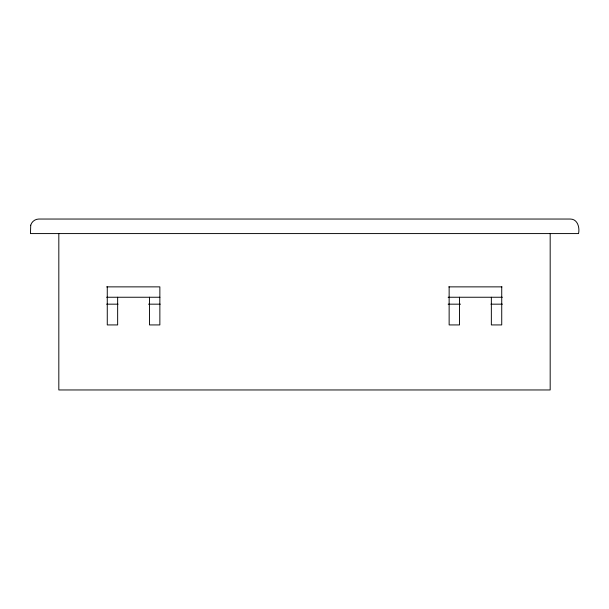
<?xml version="1.0" encoding="UTF-8"?>
<svg xmlns="http://www.w3.org/2000/svg" width="609" height="609" viewBox="0 0 609 609"><rect width="100%" height="100%" fill="white"/><g stroke="black" fill="none" stroke-linecap="round" stroke-linejoin="round"><path stroke-width="0.91" d="M106.613 286.869L159.862 286.869L159.862 324.932L149.479 324.932L149.479 297.245M448.772 286.869L501.999 286.869M106.644 297.245L159.916 297.245M448.133 297.245L502.356 297.245M106.644 304.165L118.062 304.165M148.497 304.165L160.213 304.165M448.133 304.165L460.564 304.165M490.938 304.165L502.387 304.165M550.178 233.582L550.178 389.958L58.822 389.958L58.822 233.582M501.732 286.869L501.732 324.932L491.349 324.932L491.349 297.245M459.521 297.245L459.521 324.932L449.137 324.932L449.137 286.869M117.651 297.245L117.651 324.932L107.268 324.932L107.268 286.869M30.732 225.201L30.45 233.582L578.55 233.582C579.837 227.606 577.682 218.989 570.245 219.042L38.755 219.042C35.086 219.065 31.706 221.661 30.732 225.201"/></g></svg>
